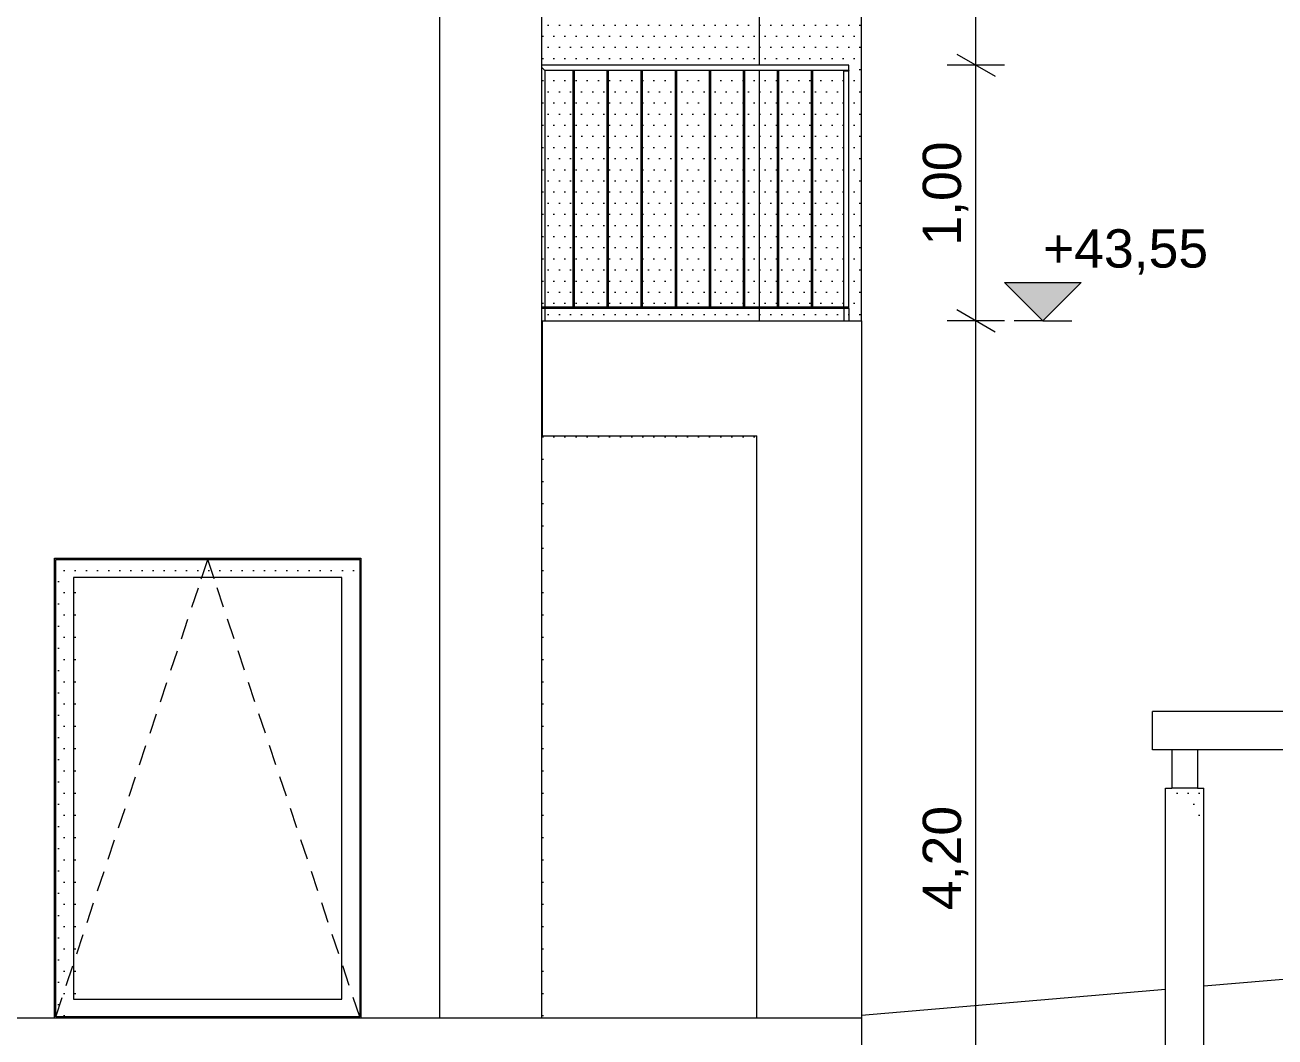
# Model space of a CAD drawing. Header units: metres. Extents: x -111189 to -108577, y -72951 to -72647.
# Drawn here: x -108817.408 to -108812.514, y -72941.436 to -72937.475 of the extents above; entities that cross this region are included whole.
import ezdxf

# ---------------------------------------------------------------- set-up
doc = ezdxf.new("R2010")
doc.units = ezdxf.units.M
doc.header["$MEASUREMENT"] = 0
for name, color, linetype in [('03 - LAJES', 7, 'Continuous'), ('05 - PAREDES..35', 7, 'Continuous'), ('05 - PILAR', 7, 'Continuous'), ('05 - VIGA', 7, 'Continuous'), ('06 - ESCADAS _ GUARDAS', 7, 'Continuous'), ('06 - FORRA', 7, 'Continuous'), ('07 - MUROS', 7, 'Continuous'), ('12 - COTAS GERAIS', 7, 'Continuous')]:
    doc.layers.add(name, color=color, linetype=linetype)
doc.styles.add('ESTILO_GERADO_7', font='')
doc.styles.get('ESTILO_GERADO_7').set_extended_font_data('Helvetica')
doc.dimstyles.new('ESTILO_GERADO__5', dxfattribs={"dimtxt": 0.15, "dimasz": 0.114, "dimexe": 0.18, "dimexo": 0.0625, "dimgap": 0, "dimtad": 1, "dimzin": 0, "dimdsep": 46, "dimtxsty": 'ESTILO_GERADO_7', "dimblk": 'ARROWHEAD_2', "dimblk1": 'ARROWHEAD_2', "dimblk2": 'ARROWHEAD_2', "dimcen": 0.09, "dimse1": 1, "dimse2": 1, "dimclrd": 7, "dimclre": 7, "dimclrt": 7, "dimadec": 0, "dimazin": 0, "dimtfac": 1, "dimtdec": 4, "dimtmove": 0, "dimatfit": 3, "dimfxl": 1, "dimtolj": 1, "dimtzin": 0, "dimarcsym": 0})
pattern_1 = [(360, (-108649.912126, -72941.96242), (0.021783658, 0.043567315), [0, -0.043567315])]

# ---------------------------------------------------------------- blocks, each defined once
blk = doc.blocks.new('Corte Elem_1493_1', base_point=(-108649.9121, -72941.9624))
at = {"layer": '05 - PAREDES..35', "linetype": 'Continuous', "lineweight": 13}
h = blk.add_hatch(dxfattribs=at)
h.set_pattern_fill('DOTS_0001', color=251, style=0, pattern_type=2)
h.set_pattern_definition(pattern_1)
h.paths.add_polyline_path([(-108815.3839, -72938.9624), (-108815.3839, -72941.3624), (-108815.3792, -72941.3624), (-108815.3792, -72939.0864), (-108815.3775, -72939.0883), (-108814.5422, -72939.0883), (-108814.5422, -72939.0824), (-108815.3828, -72939.0824), (-108815.3828, -72938.9624)])
at = {"layer": '05 - PAREDES..35', "color": 7, "linetype": 'Continuous', "lineweight": 13}
blk.add_line((-108815.3839, -72938.9624), (-108815.3828, -72938.9624), dxfattribs=at)
blk = doc.blocks.new('Corte Elem_1501_1', base_point=(-108649.9121, -72941.9624))
at = {"layer": '07 - MUROS', "color": 251, "linetype": 'Continuous', "lineweight": 13}
for p, q in [((-108812.7922, -72941.2363), (-108812.1204, -72941.1788)), ((-108812.7922, -72941.236), (-108812.1204, -72941.1788)), ((-108814.1322, -72941.3502), (-108812.9422, -72941.2488)), ((-108814.1322, -72941.351), (-108812.9422, -72941.2492))]:
    blk.add_line(p, q, dxfattribs=at)
blk = doc.blocks.new('Corte Elem_1521_1', base_point=(-108649.9121, -72941.9624))
at = {"layer": '06 - FORRA', "linetype": 'Continuous', "lineweight": 13}
h = blk.add_hatch(dxfattribs=at)
h.set_pattern_fill('DOTS_0001', color=251, style=0, pattern_type=2)
h.set_pattern_definition(pattern_1)
h.paths.add_polyline_path([(-108814.1422, -72941.3842), (-108814.1422, -72941.3842), (-108814.1422, -72941.3624)])
at = {"layer": '06 - FORRA', "color": 7, "linetype": 'Continuous', "lineweight": 13}
blk.add_line((-108814.1322, -72941.3624), (-108814.1322, -72942.8341), dxfattribs=at)
blk = doc.blocks.new('Corte Elem_1612_1', base_point=(-108649.9121, -72941.9624))
at = {"layer": '03 - LAJES', "linetype": 'Continuous', "lineweight": 13}
h = blk.add_hatch(dxfattribs=at)
h.set_pattern_fill('DOTS_0001', color=251, style=0, pattern_type=2)
h.set_pattern_definition(pattern_1)
h.paths.add_polyline_path([(-108815.3839, -72938.6324), (-108815.3839, -72938.9624), (-108815.3828, -72938.9624), (-108815.3828, -72938.6324)])
at = {"layer": '03 - LAJES', "color": 7, "linetype": 'Continuous', "lineweight": 13}
blk.add_line((-108815.3839, -72938.6324), (-108815.3828, -72938.6324), dxfattribs=at)
blk = doc.blocks.new('Corte Elem_1615_1', base_point=(-108649.9121, -72941.9624))
at = {"layer": '06 - ESCADAS _ GUARDAS', "linetype": 'Continuous', "lineweight": 13}
h = blk.add_hatch(dxfattribs=at)
h.set_pattern_fill('DOTS_0001', color=251, style=0, pattern_type=2)
h.set_pattern_definition(pattern_1)
h.paths.add_polyline_path([(-108814.2022, -72937.6524), (-108814.2022, -72937.6549), (-108814.1822, -72937.6549), (-108814.1822, -72937.6524)])
h = blk.add_hatch(dxfattribs=at)
h.set_pattern_fill('DOTS_0001', color=251, style=0, pattern_type=2)
h.set_pattern_definition(pattern_1)
h.paths.add_polyline_path([(-108814.2022, -72938.6324), (-108814.1822, -72938.6324), (-108814.1822, -72938.5849), (-108814.2022, -72938.5849)])
at = {"layer": '06 - ESCADAS _ GUARDAS', "color": 7, "linetype": 'Continuous', "lineweight": 13}
for p, q in [((-108814.2022, -72937.6524), (-108814.2022, -72937.6549)), ((-108814.1822, -72937.6524), (-108814.1822, -72937.6549)), ((-108814.2022, -72938.5849), (-108814.2022, -72938.6324)), ((-108814.1822, -72938.5849), (-108814.1822, -72938.6324))]:
    blk.add_line(p, q, dxfattribs=at)
blk = doc.blocks.new('Corte Elem_1616_1', base_point=(-108649.9121, -72941.9624))
at = {"layer": '06 - ESCADAS _ GUARDAS', "linetype": 'Continuous', "lineweight": 13}
h = blk.add_hatch(dxfattribs=at)
h.set_pattern_fill('DOTS_0001', color=251, style=0, pattern_type=2)
h.set_pattern_definition(pattern_1)
h.paths.add_polyline_path([(-108815.3722, -72937.6524), (-108815.3839, -72937.6407), (-108815.3839, -72938.6324), (-108815.3722, -72938.6324)])
at = {"layer": '06 - ESCADAS _ GUARDAS', "color": 7, "linetype": 'Continuous', "lineweight": 13}
for p, q in [((-108815.3722, -72937.6524), (-108815.3722, -72938.5799)), ((-108815.3722, -72938.5799), (-108815.3722, -72938.5849)), ((-108815.3722, -72938.5849), (-108815.3722, -72938.6324))]:
    blk.add_line(p, q, dxfattribs=at)
blk = doc.blocks.new('Corte Elem_1617_1', base_point=(-108649.9121, -72941.9624))
at = {"layer": '06 - ESCADAS _ GUARDAS', "linetype": 'Continuous', "lineweight": 13}
h = blk.add_hatch(dxfattribs=at)
h.set_pattern_fill('DOTS_0001', color=251, style=0, pattern_type=2)
h.set_pattern_definition(pattern_1)
h.paths.add_polyline_path([(-108815.3839, -72937.6407), (-108815.3722, -72937.6524), (-108815.3606, -72937.6524), (-108815.3606, -72937.6324), (-108815.3839, -72937.6324)])
at = {"layer": '06 - ESCADAS _ GUARDAS', "color": 7, "linetype": 'Continuous', "lineweight": 13}
for p, q in [((-108814.1822, -72937.6324), (-108815.3839, -72937.6324)), ((-108814.1822, -72937.6524), (-108814.1822, -72937.6324)), ((-108815.3722, -72937.6524), (-108815.3839, -72937.6407)), ((-108814.1822, -72937.6524), (-108815.3722, -72937.6524))]:
    blk.add_line(p, q, dxfattribs=at)
blk = doc.blocks.new('Corte Elem_1618_1', base_point=(-108649.9121, -72941.9624))
at = {"layer": '06 - ESCADAS _ GUARDAS', "linetype": 'Continuous', "lineweight": 13}
h = blk.add_hatch(dxfattribs=at)
h.set_pattern_fill('DOTS_0001', color=251, style=0, pattern_type=2)
h.set_pattern_definition(pattern_1)
h.paths.add_polyline_path([(-108815.3722, -72938.5849), (-108815.3606, -72938.5849), (-108815.3606, -72938.5799), (-108815.3722, -72938.5799)])
at = {"layer": '06 - ESCADAS _ GUARDAS', "color": 7, "linetype": 'Continuous', "lineweight": 13}
for p, q in [((-108815.3722, -72938.5799), (-108815.3839, -72938.5799)), ((-108815.3722, -72938.5849), (-108815.3839, -72938.5849)), ((-108815.2613, -72938.5799), (-108815.3722, -72938.5799)), ((-108814.1822, -72938.5849), (-108815.3722, -72938.5849)), ((-108815.2563, -72938.5799), (-108815.2613, -72938.5799)), ((-108815.128, -72938.5799), (-108815.2563, -72938.5799)), ((-108815.123, -72938.5799), (-108815.128, -72938.5799)), ((-108814.9947, -72938.5799), (-108815.123, -72938.5799)), ((-108814.9897, -72938.5799), (-108814.9947, -72938.5799)), ((-108814.8613, -72938.5799), (-108814.9897, -72938.5799)), ((-108814.8563, -72938.5799), (-108814.8613, -72938.5799)), ((-108814.728, -72938.5799), (-108814.8563, -72938.5799)), ((-108814.723, -72938.5799), (-108814.728, -72938.5799)), ((-108814.5947, -72938.5799), (-108814.723, -72938.5799)), ((-108814.5897, -72938.5799), (-108814.5947, -72938.5799)), ((-108814.4613, -72938.5799), (-108814.5897, -72938.5799)), ((-108814.4563, -72938.5799), (-108814.4613, -72938.5799)), ((-108814.328, -72938.5799), (-108814.4563, -72938.5799)), ((-108814.323, -72938.5799), (-108814.328, -72938.5799)), ((-108814.1822, -72938.5799), (-108814.323, -72938.5799)), ((-108814.1822, -72938.5849), (-108814.1822, -72938.5799))]:
    blk.add_line(p, q, dxfattribs=at)
blk = doc.blocks.new('Corte Elem_1619_1', base_point=(-108649.9121, -72941.9624))
at = {"layer": '06 - ESCADAS _ GUARDAS', "linetype": 'Continuous', "lineweight": 13}
h = blk.add_hatch(dxfattribs=at)
h.set_pattern_fill('DOTS_0001', color=251, style=0, pattern_type=2)
h.set_pattern_definition(pattern_1)
h.paths.add_polyline_path([(-108814.4613, -72938.5824), (-108814.4563, -72938.5824), (-108814.4563, -72937.8975), (-108814.4613, -72937.902)])
blk = doc.blocks.new('Corte Elem_1621_1', base_point=(-108649.9121, -72941.9624))
at = {"layer": '06 - ESCADAS _ GUARDAS', "linetype": 'Continuous', "lineweight": 13}
h = blk.add_hatch(dxfattribs=at)
h.set_pattern_fill('DOTS_0001', color=251, style=0, pattern_type=2)
h.set_pattern_definition(pattern_1)
h.paths.add_polyline_path([(-108815.128, -72938.5824), (-108815.123, -72938.5824), (-108815.123, -72938.5017), (-108815.128, -72938.5062)])
blk = doc.blocks.new('Corte Elem_1622_1', base_point=(-108649.9121, -72941.9624))
at = {"layer": '06 - ESCADAS _ GUARDAS', "linetype": 'Continuous', "lineweight": 13}
h = blk.add_hatch(dxfattribs=at)
h.set_pattern_fill('DOTS_0001', color=251, style=0, pattern_type=2)
h.set_pattern_definition(pattern_1)
h.paths.add_polyline_path([(-108814.328, -72938.5824), (-108814.323, -72938.5824), (-108814.323, -72937.6549), (-108814.328, -72937.6549)])
at = {"layer": '06 - ESCADAS _ GUARDAS', "color": 7, "linetype": 'Continuous', "lineweight": 13}
for p, q in [((-108814.328, -72937.6549), (-108814.323, -72937.6549)), ((-108814.328, -72938.5799), (-108814.328, -72937.6549)), ((-108814.323, -72938.5799), (-108814.323, -72937.6549)), ((-108814.328, -72938.5824), (-108814.328, -72938.5799)), ((-108814.328, -72938.5824), (-108814.323, -72938.5824)), ((-108814.323, -72938.5824), (-108814.323, -72938.5799))]:
    blk.add_line(p, q, dxfattribs=at)
blk = doc.blocks.new('Corte Elem_1623_1', base_point=(-108649.9121, -72941.9624))
at = {"layer": '06 - ESCADAS _ GUARDAS', "color": 7, "linetype": 'Continuous', "lineweight": 13}
for p, q in [((-108814.4613, -72937.6549), (-108814.4563, -72937.6549)), ((-108814.4613, -72938.5799), (-108814.4613, -72937.6549)), ((-108814.4563, -72938.5799), (-108814.4563, -72937.6549)), ((-108814.4613, -72938.5824), (-108814.4613, -72938.5799)), ((-108814.4613, -72938.5824), (-108814.4563, -72938.5824)), ((-108814.4563, -72938.5824), (-108814.4563, -72938.5799))]:
    blk.add_line(p, q, dxfattribs=at)
blk = doc.blocks.new('Corte Elem_1624_1', base_point=(-108649.9121, -72941.9624))
at = {"layer": '06 - ESCADAS _ GUARDAS', "color": 7, "linetype": 'Continuous', "lineweight": 13}
for p, q in [((-108814.5947, -72937.6549), (-108814.5897, -72937.6549)), ((-108814.5947, -72938.5799), (-108814.5947, -72937.6549)), ((-108814.5897, -72938.5799), (-108814.5897, -72937.6549)), ((-108814.5947, -72938.5824), (-108814.5947, -72938.5799)), ((-108814.5947, -72938.5824), (-108814.5897, -72938.5824)), ((-108814.5897, -72938.5824), (-108814.5897, -72938.5799))]:
    blk.add_line(p, q, dxfattribs=at)
blk = doc.blocks.new('Corte Elem_1625_1', base_point=(-108649.9121, -72941.9624))
at = {"layer": '06 - ESCADAS _ GUARDAS', "color": 7, "linetype": 'Continuous', "lineweight": 13}
for p, q in [((-108814.728, -72937.6549), (-108814.723, -72937.6549)), ((-108814.728, -72938.5799), (-108814.728, -72937.6549)), ((-108814.723, -72938.5799), (-108814.723, -72937.6549)), ((-108814.728, -72938.5824), (-108814.728, -72938.5799)), ((-108814.728, -72938.5824), (-108814.723, -72938.5824)), ((-108814.723, -72938.5824), (-108814.723, -72938.5799))]:
    blk.add_line(p, q, dxfattribs=at)
blk = doc.blocks.new('Corte Elem_1626_1', base_point=(-108649.9121, -72941.9624))
at = {"layer": '06 - ESCADAS _ GUARDAS', "color": 7, "linetype": 'Continuous', "lineweight": 13}
for p, q in [((-108814.8613, -72937.6549), (-108814.8563, -72937.6549)), ((-108814.8613, -72938.5799), (-108814.8613, -72937.6549)), ((-108814.8563, -72938.5799), (-108814.8563, -72937.6549)), ((-108814.8613, -72938.5824), (-108814.8613, -72938.5799)), ((-108814.8613, -72938.5824), (-108814.8563, -72938.5824)), ((-108814.8563, -72938.5824), (-108814.8563, -72938.5799))]:
    blk.add_line(p, q, dxfattribs=at)
blk = doc.blocks.new('Corte Elem_1627_1', base_point=(-108649.9121, -72941.9624))
at = {"layer": '06 - ESCADAS _ GUARDAS', "linetype": 'Continuous', "lineweight": 13}
h = blk.add_hatch(dxfattribs=at)
h.set_pattern_fill('DOTS_0001', color=251, style=0, pattern_type=2)
h.set_pattern_definition(pattern_1)
h.paths.add_polyline_path([(-108814.9897, -72937.6549), (-108814.9947, -72937.6549), (-108814.9947, -72938.3854), (-108814.9897, -72938.3809)])
at = {"layer": '06 - ESCADAS _ GUARDAS', "color": 7, "linetype": 'Continuous', "lineweight": 13}
for p, q in [((-108814.9947, -72937.6549), (-108814.9897, -72937.6549)), ((-108814.9947, -72938.5799), (-108814.9947, -72937.6549)), ((-108814.9897, -72938.5799), (-108814.9897, -72937.6549)), ((-108814.9947, -72938.5824), (-108814.9947, -72938.5799)), ((-108814.9947, -72938.5824), (-108814.9897, -72938.5824)), ((-108814.9897, -72938.5824), (-108814.9897, -72938.5799))]:
    blk.add_line(p, q, dxfattribs=at)
blk = doc.blocks.new('Corte Elem_1628_1', base_point=(-108649.9121, -72941.9624))
at = {"layer": '06 - ESCADAS _ GUARDAS', "color": 7, "linetype": 'Continuous', "lineweight": 13}
for p, q in [((-108815.128, -72937.6549), (-108815.123, -72937.6549)), ((-108815.128, -72938.5799), (-108815.128, -72937.6549)), ((-108815.123, -72938.5799), (-108815.123, -72937.6549)), ((-108815.128, -72938.5824), (-108815.128, -72938.5799)), ((-108815.128, -72938.5824), (-108815.123, -72938.5824)), ((-108815.123, -72938.5824), (-108815.123, -72938.5799))]:
    blk.add_line(p, q, dxfattribs=at)
blk = doc.blocks.new('Corte Elem_1629_1', base_point=(-108649.9121, -72941.9624))
at = {"layer": '06 - ESCADAS _ GUARDAS', "color": 7, "linetype": 'Continuous', "lineweight": 13}
for p, q in [((-108815.2613, -72937.6549), (-108815.2563, -72937.6549)), ((-108815.2613, -72938.5799), (-108815.2613, -72937.6549)), ((-108815.2563, -72938.5799), (-108815.2563, -72937.6549)), ((-108815.2613, -72938.5824), (-108815.2613, -72938.5799)), ((-108815.2613, -72938.5824), (-108815.2563, -72938.5824)), ((-108815.2563, -72938.5824), (-108815.2563, -72938.5799))]:
    blk.add_line(p, q, dxfattribs=at)
blk = doc.blocks.new('Corte Elem_1636_1', base_point=(-108649.9121, -72941.9624))
at = {"layer": '05 - PILAR', "linetype": 'Continuous', "lineweight": 13}
h = blk.add_hatch(dxfattribs=at)
h.set_pattern_fill('DOTS_0001', color=251, style=0, pattern_type=2)
h.set_pattern_definition(pattern_1)
h.paths.add_polyline_path([(-108812.9172, -72940.4619), (-108812.7922, -72940.5998), (-108812.7922, -72940.4619)])
at = {"layer": '05 - PILAR', "color": 7, "linetype": 'Continuous', "lineweight": 13}
for p, q in [((-108812.9422, -72942.8341), (-108812.9422, -72940.4619)), ((-108812.9422, -72940.4619), (-108812.9172, -72940.4619)), ((-108812.8172, -72940.4619), (-108812.7922, -72940.4619)), ((-108812.7922, -72942.8341), (-108812.7922, -72940.4619))]:
    blk.add_line(p, q, dxfattribs=at)
blk = doc.blocks.new('Corte Elem_1637_1', base_point=(-108649.9121, -72941.9624))
at = {"layer": '05 - VIGA', "color": 7, "linetype": 'Continuous', "lineweight": 13}
for p, q in [((-108812.9172, -72940.3119), (-108812.9172, -72940.4619)), ((-108812.8172, -72940.3119), (-108812.9172, -72940.3119)), ((-108812.8172, -72940.3119), (-108812.8172, -72940.4619)), ((-108812.8172, -72940.4619), (-108812.9172, -72940.4619))]:
    blk.add_line(p, q, dxfattribs=at)
blk = doc.blocks.new('Corte Elem_1639_1', base_point=(-108649.9121, -72941.9624))
at = {"layer": '05 - VIGA', "color": 7, "linetype": 'Continuous', "lineweight": 13}
for p, q in [((-108811.2872, -72940.1619), (-108812.9941, -72940.1619)), ((-108812.9941, -72940.3119), (-108812.9941, -72940.1619)), ((-108812.9172, -72940.3119), (-108812.9941, -72940.3119)), ((-108811.2872, -72940.3119), (-108812.8172, -72940.3119))]:
    blk.add_line(p, q, dxfattribs=at)
blk = doc.blocks.new('Corte Elem_1645_1', base_point=(-108649.9121, -72941.9624))
at = {"layer": '06 - FORRA', "linetype": 'Continuous', "lineweight": 13}
h = blk.add_hatch(dxfattribs=at)
h.set_pattern_fill('DOTS_0001', color=251, style=0, pattern_type=2)
h.set_pattern_definition(pattern_1)
h.paths.add_polyline_path([(-108814.1422, -72941.3624), (-108814.5422, -72941.3624), (-108814.5421, -72941.3625)])
h = blk.add_hatch(dxfattribs=at)
h.set_pattern_fill('DOTS_0001', color=251, style=0, pattern_type=2)
h.set_pattern_definition(pattern_1)
h.paths.add_polyline_path([(-108814.2358, -72943.0462), (-108814.2358, -72943.0919), (-108814.1969, -72943.0891)])
h = blk.add_hatch(dxfattribs=at)
h.set_pattern_fill('DOTS_0001', color=251, style=0, pattern_type=2)
h.set_pattern_definition(pattern_1)
h.paths.add_polyline_path([(-108815.2684, -72943.164), (-108815.2612, -72943.1635), (-108815.2684, -72943.1556)])
h = blk.add_hatch(dxfattribs=at)
h.set_pattern_fill('DOTS_0001', color=251, style=0, pattern_type=2)
h.set_pattern_definition(pattern_1)
h.paths.add_polyline_path([(-108814.7455, -72943.1276), (-108814.7521, -72943.1203), (-108814.7521, -72943.128)])
at = {"layer": '06 - FORRA', "color": 7, "linetype": 'Continuous', "lineweight": 13}
blk.add_line((-108814.5422, -72941.3624), (-108815.9521, -72941.3624), dxfattribs=at)
blk = doc.blocks.new('Corte Elem_1649_1', base_point=(-108649.9121, -72941.9624))
at = {"layer": '06 - FORRA', "linetype": 'Continuous', "lineweight": 13}
h = blk.add_hatch(dxfattribs=at)
h.set_pattern_fill('DOTS_0001', color=251, style=0, pattern_type=2)
h.set_pattern_definition(pattern_1)
h.paths.add_polyline_path([(-108815.7839, -72936.1082), (-108815.7839, -72936.3505), (-108815.3839, -72936.3505), (-108815.3839, -72936.1082)])
at = {"layer": '06 - FORRA', "color": 7, "linetype": 'Continuous', "lineweight": 13}
for p, q in [((-108815.7839, -72941.3624), (-108815.7839, -72936.1082)), ((-108815.3839, -72941.3624), (-108815.3839, -72936.1082))]:
    blk.add_line(p, q, dxfattribs=at)
blk = doc.blocks.new('Corte Elem_1650_1', base_point=(-108649.9121, -72941.9624))
at = {"layer": '06 - FORRA', "color": 7, "linetype": 'Continuous', "lineweight": 13}
for p, q in [((-108814.5422, -72941.3624), (-108814.5422, -72939.0824)), ((-108814.1422, -72941.3624), (-108814.5422, -72941.3624))]:
    blk.add_line(p, q, dxfattribs=at)
blk = doc.blocks.new('Corte Elem_1651_1', base_point=(-108649.9121, -72941.9624))
at = {"layer": '06 - FORRA', "color": 7, "linetype": 'Continuous', "lineweight": 13}
for p, q in [((-108814.1322, -72939.0824), (-108814.1322, -72941.3624)), ((-108814.1322, -72941.3624), (-108814.1422, -72941.3624))]:
    blk.add_line(p, q, dxfattribs=at)
blk = doc.blocks.new('Corte Elem_1669_1', base_point=(-108649.9121, -72941.9624))
at = {"layer": '05 - PAREDES..35', "linetype": 'Continuous', "lineweight": 13}
h = blk.add_hatch(dxfattribs=at)
h.set_pattern_fill('DOTS_0001', color=251, style=0, pattern_type=2)
h.set_pattern_definition(pattern_1)
h.paths.add_polyline_path([(-108815.3839, -72937.6324), (-108814.5322, -72937.6324), (-108814.5322, -72936.124), (-108815.3839, -72936.124)])
h = blk.add_hatch(dxfattribs=at)
h.set_pattern_fill('DOTS_0001', color=251, style=0, pattern_type=2)
h.set_pattern_definition(pattern_1)
h.paths.add_polyline_path([(-108815.3722, -72938.5799), (-108815.2613, -72938.5799), (-108815.2613, -72937.6549), (-108815.2563, -72937.6549), (-108815.2563, -72938.5799), (-108815.128, -72938.5799), (-108815.128, -72937.6549), (-108815.123, -72937.6549), (-108815.123, -72938.5799), (-108814.9947, -72938.5799), (-108814.9947, -72937.6549), (-108814.9897, -72937.6549), (-108814.9897, -72938.5799), (-108814.8613, -72938.5799), (-108814.8613, -72937.6549), (-108814.8563, -72937.6549), (-108814.8563, -72938.5799), (-108814.728, -72938.5799), (-108814.728, -72937.6549), (-108814.723, -72937.6549), (-108814.723, -72938.5799), (-108814.5947, -72938.5799), (-108814.5947, -72937.6549), (-108814.5897, -72937.6549), (-108814.5897, -72938.5799), (-108814.5322, -72938.5799), (-108814.5322, -72937.6524), (-108815.3722, -72937.6524)])
h = blk.add_hatch(dxfattribs=at)
h.set_pattern_fill('DOTS_0001', color=251, style=0, pattern_type=2)
h.set_pattern_definition(pattern_1)
h.paths.add_polyline_path([(-108814.5322, -72938.5849), (-108815.3722, -72938.5849), (-108815.3722, -72938.6324), (-108814.5322, -72938.6324)])
blk = doc.blocks.new('Corte Elem_1670_1', base_point=(-108649.9121, -72941.9624))
at = {"layer": '06 - ESCADAS _ GUARDAS', "linetype": 'Continuous', "lineweight": 13}
h = blk.add_hatch(dxfattribs=at)
h.set_pattern_fill('DOTS_0001', color=251, style=0, pattern_type=2)
h.set_pattern_definition(pattern_1)
h.paths.add_polyline_path([(-108814.1822, -72937.6549), (-108814.1999, -72937.6549), (-108814.1822, -72937.6745)])
h = blk.add_hatch(dxfattribs=at)
h.set_pattern_fill('DOTS_0001', color=251, style=0, pattern_type=2)
h.set_pattern_definition(pattern_1)
h.paths.add_polyline_path([(-108814.2022, -72937.7266), (-108814.1822, -72937.7266), (-108814.1822, -72937.6964), (-108814.2022, -72937.6964)])
at = {"layer": '06 - ESCADAS _ GUARDAS', "color": 7, "linetype": 'Continuous', "lineweight": 13}
for p, q in [((-108814.2022, -72937.6549), (-108814.1822, -72937.6549)), ((-108814.2022, -72938.5799), (-108814.2022, -72937.6549)), ((-108814.1822, -72938.5799), (-108814.1822, -72937.6549))]:
    blk.add_line(p, q, dxfattribs=at)
blk = doc.blocks.new('Corte Elem_1672_1', base_point=(-108649.9121, -72941.9624))
at = {"layer": '06 - FORRA', "linetype": 'Continuous', "lineweight": 13}
h = blk.add_hatch(dxfattribs=at)
h.set_pattern_fill('DOTS_0001', color=251, style=0, pattern_type=2)
h.set_pattern_definition(pattern_1)
h.paths.add_polyline_path([(-108814.1322, -72936.124), (-108814.5322, -72936.124), (-108814.5322, -72937.6324), (-108814.1822, -72937.6324), (-108814.1822, -72938.6324), (-108814.1322, -72938.6324)])
h = blk.add_hatch(dxfattribs=at)
h.set_pattern_fill('DOTS_0001', color=251, style=0, pattern_type=2)
h.set_pattern_definition(pattern_1)
h.paths.add_polyline_path([(-108814.5322, -72937.6524), (-108814.5322, -72938.5799), (-108814.4613, -72938.5799), (-108814.4613, -72937.6549), (-108814.4563, -72937.6549), (-108814.4563, -72938.5799), (-108814.328, -72938.5799), (-108814.328, -72937.6549), (-108814.323, -72937.6549), (-108814.323, -72938.5799), (-108814.2022, -72938.5799), (-108814.2022, -72937.6524)])
h = blk.add_hatch(dxfattribs=at)
h.set_pattern_fill('DOTS_0001', color=251, style=0, pattern_type=2)
h.set_pattern_definition(pattern_1)
h.paths.add_polyline_path([(-108814.2022, -72938.5849), (-108814.5322, -72938.5849), (-108814.5322, -72938.6324), (-108814.2022, -72938.6324)])
at = {"layer": '06 - FORRA', "color": 7, "linetype": 'Continuous', "lineweight": 13}
for p, q in [((-108814.5322, -72937.6324), (-108814.5322, -72936.124)), ((-108814.1322, -72938.6324), (-108814.1322, -72936.124)), ((-108814.5322, -72938.5799), (-108814.5322, -72937.6524)), ((-108814.5322, -72938.6324), (-108814.5322, -72938.5849))]:
    blk.add_line(p, q, dxfattribs=at)
blk = doc.blocks.new('Corte Elem_1673_1', base_point=(-108649.9121, -72941.9624))
at = {"layer": '06 - FORRA', "color": 7, "linetype": 'Continuous', "lineweight": 13}
for p, q in [((-108814.1422, -72938.6324), (-108814.1322, -72938.6324)), ((-108814.1322, -72938.6324), (-108814.1322, -72939.0824))]:
    blk.add_line(p, q, dxfattribs=at)
blk = doc.blocks.new('Corte Elem_1674_1', base_point=(-108649.9121, -72941.9624))
at = {"layer": '06 - FORRA', "color": 7, "linetype": 'Continuous', "lineweight": 13}
for p, q in [((-108815.3828, -72938.6324), (-108814.1422, -72938.6324)), ((-108815.3828, -72938.6324), (-108815.3828, -72939.0824)), ((-108815.3828, -72939.0824), (-108814.5422, -72939.0824))]:
    blk.add_line(p, q, dxfattribs=at)
blk = doc.blocks.new('Corte Elem_1805_1', base_point=(-108649.9121, -72941.9624))
at = {"layer": '06 - FORRA', "linetype": 'Continuous', "lineweight": 13}
h = blk.add_hatch(dxfattribs=at)
h.set_pattern_fill('DOTS_0001', color=251, style=0, pattern_type=2)
h.set_pattern_definition(pattern_1)
h.paths.add_polyline_path([(-108817.3251, -72943.3212), (-108817.3334, -72943.3121), (-108817.3334, -72943.3219)])
h = blk.add_hatch(dxfattribs=at)
h.set_pattern_fill('DOTS_0001', color=251, style=0, pattern_type=2)
h.set_pattern_definition(pattern_1)
h.paths.add_polyline_path([(-108817.8497, -72943.3371), (-108817.8497, -72943.3667), (-108817.8247, -72943.3646)])
at = {"layer": '06 - FORRA', "color": 7, "linetype": 'Continuous', "lineweight": 13}
blk.add_line((-108815.9521, -72941.3624), (-108817.9492, -72941.3624), dxfattribs=at)
blk = doc.blocks.new('Corte Elem_1813_1', base_point=(-108649.9121, -72941.9624))
at = {"layer": '05 - PAREDES..35', "linetype": 'Continuous', "lineweight": 13}
h = blk.add_hatch(dxfattribs=at)
h.set_pattern_fill('DOTS_0001', color=251, style=0, pattern_type=2)
h.set_pattern_definition(pattern_1)
h.paths.add_polyline_path([(-108816.0972, -72939.5924), (-108816.0922, -72939.5924), (-108816.0922, -72939.5624), (-108817.2922, -72939.5624), (-108817.2922, -72939.5924), (-108817.2872, -72939.5924), (-108817.2872, -72939.5674), (-108816.0972, -72939.5674)])
h = blk.add_hatch(dxfattribs=at)
h.set_pattern_fill('DOTS_0001', color=251, style=0, pattern_type=2)
h.set_pattern_definition(pattern_1)
h.paths.add_polyline_path([(-108817.2872, -72939.5924), (-108817.2922, -72939.5924), (-108817.2922, -72941.3324), (-108817.2872, -72941.3324)])
h = blk.add_hatch(dxfattribs=at)
h.set_pattern_fill('DOTS_0001', color=251, style=0, pattern_type=2)
h.set_pattern_definition(pattern_1)
h.paths.add_polyline_path([(-108817.2872, -72939.6374), (-108817.2339, -72939.6374), (-108817.2339, -72939.6267), (-108816.0972, -72939.6267), (-108816.0972, -72939.5674), (-108817.2872, -72939.5674)])
h = blk.add_hatch(dxfattribs=at)
h.set_pattern_fill('DOTS_0001', color=251, style=0, pattern_type=2)
h.set_pattern_definition(pattern_1)
h.paths.add_polyline_path([(-108816.0972, -72941.3324), (-108816.0922, -72941.3324), (-108816.0922, -72939.5924), (-108816.0972, -72939.5924)])
h = blk.add_hatch(dxfattribs=at)
h.set_pattern_fill('DOTS_0001', color=251, style=0, pattern_type=2)
h.set_pattern_definition(pattern_1)
h.paths.add_polyline_path([(-108817.2339, -72939.6374), (-108817.2872, -72939.6374), (-108817.2872, -72941.2874), (-108817.2339, -72941.2874)])
h = blk.add_hatch(dxfattribs=at)
h.set_pattern_fill('DOTS_0001', color=251, style=0, pattern_type=2)
h.set_pattern_definition(pattern_1)
h.paths.add_polyline_path([(-108816.1672, -72939.6374), (-108817.2172, -72939.6374), (-108817.2172, -72941.2874), (-108817.2102, -72941.2874), (-108817.2102, -72939.6451), (-108816.1672, -72939.6451)])
h = blk.add_hatch(dxfattribs=at)
h.set_pattern_fill('DOTS_0001', color=251, style=0, pattern_type=2)
h.set_pattern_definition(pattern_1)
h.paths.add_polyline_path([(-108817.2872, -72941.2874), (-108817.2872, -72941.3574), (-108817.2339, -72941.3574), (-108817.2339, -72941.2874)])
h = blk.add_hatch(dxfattribs=at)
h.set_pattern_fill('DOTS_0001', color=251, style=0, pattern_type=2)
h.set_pattern_definition(pattern_1)
h.paths.add_polyline_path([(-108816.0972, -72941.3574), (-108817.2872, -72941.3574), (-108817.2872, -72941.3324), (-108817.2922, -72941.3324), (-108817.2922, -72941.3624), (-108816.0922, -72941.3624), (-108816.0922, -72941.3324), (-108816.0972, -72941.3324)])
at = {"layer": '05 - PAREDES..35', "color": 7, "linetype": 'Continuous', "lineweight": 13}
for p, q in [((-108817.2922, -72941.3624), (-108817.2922, -72939.5624)), ((-108817.2922, -72939.5624), (-108816.0922, -72939.5624)), ((-108817.2872, -72939.6374), (-108817.2872, -72939.5674)), ((-108817.2872, -72939.5674), (-108816.0972, -72939.5674)), ((-108816.7154, -72939.6374), (-108816.6922, -72939.5674)), ((-108816.6689, -72939.6374), (-108816.6922, -72939.5674)), ((-108816.0972, -72939.5674), (-108816.0972, -72939.6374)), ((-108816.0922, -72939.5624), (-108816.0922, -72941.3624)), ((-108817.2872, -72941.2874), (-108817.2872, -72939.6374)), ((-108817.2172, -72939.6374), (-108817.2172, -72941.2874)), ((-108816.1672, -72939.6374), (-108817.2172, -72939.6374)), ((-108816.7174, -72939.6433), (-108816.7154, -72939.6374)), ((-108816.6669, -72939.6433), (-108816.6689, -72939.6374)), ((-108816.1672, -72941.2874), (-108816.1672, -72939.6374)), ((-108816.0972, -72939.6374), (-108816.0972, -72941.2874)), ((-108816.7541, -72939.7537), (-108816.7289, -72939.6778)), ((-108816.6302, -72939.7537), (-108816.6555, -72939.6778)), ((-108816.7951, -72939.8771), (-108816.7699, -72939.8011)), ((-108816.5892, -72939.8771), (-108816.6145, -72939.8011)), ((-108816.8361, -72940.0004), (-108816.8109, -72939.9245)), ((-108816.5482, -72940.0004), (-108816.5735, -72939.9245)), ((-108816.8771, -72940.1238), (-108816.8519, -72940.0479)), ((-108816.5072, -72940.1238), (-108816.5325, -72940.0479)), ((-108816.9181, -72940.2471), (-108816.8929, -72940.1712)), ((-108816.4662, -72940.2471), (-108816.4915, -72940.1712)), ((-108816.9591, -72940.3705), (-108816.9339, -72940.2946)), ((-108816.4252, -72940.3705), (-108816.4505, -72940.2946)), ((-108817.0001, -72940.4939), (-108816.9749, -72940.418)), ((-108816.3842, -72940.4939), (-108816.4094, -72940.418)), ((-108817.0411, -72940.6172), (-108817.0159, -72940.5413)), ((-108816.3432, -72940.6172), (-108816.3684, -72940.5413)), ((-108817.0821, -72940.7406), (-108817.0569, -72940.6647)), ((-108816.3022, -72940.7406), (-108816.3274, -72940.6647)), ((-108817.1231, -72940.864), (-108817.0979, -72940.788)), ((-108816.2612, -72940.864), (-108816.2864, -72940.788)), ((-108817.1641, -72940.9873), (-108817.1389, -72940.9114)), ((-108816.2202, -72940.9873), (-108816.2454, -72940.9114)), ((-108817.2052, -72941.1107), (-108817.1799, -72941.0348)), ((-108816.1792, -72941.1107), (-108816.2044, -72941.0348)), ((-108817.2462, -72941.2341), (-108817.2209, -72941.1581)), ((-108816.1382, -72941.2341), (-108816.1634, -72941.1581)), ((-108817.2872, -72941.3574), (-108817.2619, -72941.2815)), ((-108817.2872, -72941.3574), (-108817.2872, -72941.2874)), ((-108817.2172, -72941.2874), (-108816.1672, -72941.2874)), ((-108816.0972, -72941.3574), (-108816.1224, -72941.2815)), ((-108816.0972, -72941.2874), (-108816.0972, -72941.3574)), ((-108816.0972, -72941.3574), (-108817.2872, -72941.3574))]:
    blk.add_line(p, q, dxfattribs=at)
blk = doc.blocks.new('Corte Elem_1844_1', base_point=(-108649.9121, -72941.9624))
at = {"layer": '06 - ESCADAS _ GUARDAS', "linetype": 'Continuous', "lineweight": 13}
h = blk.add_hatch(dxfattribs=at)
h.set_pattern_fill('DOTS_0001', color=251, style=0, pattern_type=2)
h.set_pattern_definition(pattern_1)
h.paths.add_polyline_path([(-108814.8613, -72938.5824), (-108814.8563, -72938.5824), (-108814.8563, -72938.26), (-108814.8613, -72938.2646)])
blk = doc.blocks.new('Cota_30_1', base_point=(-108813.4224, -72944.6624))
at = {"layer": '12 - COTAS GERAIS', "linetype": 'Continuous', "lineweight": 5}
for points in [[(-108813.4224, -72938.6324), (-108813.2724, -72938.4824), (-108813.5724, -72938.4824)], [(-108813.4224, -72944.6624), (-108813.2724, -72944.5124), (-108813.5724, -72944.5124)]]:
    blk.add_hatch(color=7, dxfattribs=at).paths.add_polyline_path(points)
at = {"layer": '12 - COTAS GERAIS', "color": 7, "linetype": 'Continuous', "lineweight": 5}
for p, q in [((-108813.4224, -72938.6324), (-108813.5724, -72938.4824)), ((-108813.5724, -72938.4824), (-108813.2724, -72938.4824)), ((-108813.2724, -72938.4824), (-108813.4224, -72938.6324)), ((-108813.4224, -72938.6324), (-108813.5349, -72938.6324)), ((-108813.4224, -72938.6324), (-108813.3099, -72938.6324)), ((-108813.4224, -72944.6624), (-108813.5724, -72944.5124)), ((-108813.5724, -72944.5124), (-108813.2724, -72944.5124)), ((-108813.2724, -72944.5124), (-108813.4224, -72944.6624)), ((-108813.4224, -72944.6624), (-108813.5349, -72944.6624)), ((-108813.4224, -72944.6624), (-108813.3099, -72944.6624))]:
    blk.add_line(p, q, dxfattribs=at)
at = {"layer": '12 - COTAS GERAIS', "color": 7, "lineweight": 5, "char_height": 0.15, "attachment_point": 7, "style": 'ESTILO_GERADO_7'}
for s, insert in [('\\A1;{\\pql;\\fHelvetica|b0|i0|c0|p0;\\W1.000000;+43,55}', (-108813.4224, -72938.4524)), ('\\A1;{\\pql;\\fHelvetica|b0|i0|c0|p0;\\W1.000000;+37,52}', (-108813.4224, -72944.4824))]:
    blk.add_mtext(s, dxfattribs=dict(at, insert=insert))
blk = doc.blocks.new('*D2566', base_point=(-108649.9121, -72941.9624))
at = {"layer": '12 - COTAS GERAIS', "color": 7, "linetype": 'Continuous', "lineweight": 5, "transparency": 16777216}
for p, q in [((-108813.7601, -72938.5891), (-108813.6101, -72938.6757)), ((-108813.5726, -72938.6324), (-108813.7976, -72938.6324)), ((-108813.6851, -72942.8341), (-108813.6851, -72938.6324)), ((-108813.7601, -72942.7908), (-108813.6101, -72942.8774)), ((-108813.5726, -72942.8341), (-108813.7976, -72942.8341)), ((-108813.6851, -72942.9074), (-108813.6851, -72942.8341))]:
    blk.add_line(p, q, dxfattribs=at)
at = {"layer": '12 - COTAS GERAIS', "color": 7, "lineweight": 5, "transparency": 16777216, "insert": (-108813.7151, -72940.9393), "char_height": 0.15, "attachment_point": 7, "rotation": 90, "style": 'ESTILO_GERADO_7'}
blk.add_mtext('\\A1;{\\pql;\\fHelvetica|b0|i0|c0|p0;\\W1.000000;4,20}', dxfattribs=at)
blk = doc.blocks.new('ARROWHEAD_2')
at = {"color": 0, "linetype": 'Continuous', "lineweight": 0}
for p, q in [((-0.378, -0.655), (0.378, 0.655)), ((0, 0), (-1, 0))]:
    blk.add_line(p, q, dxfattribs=at)
blk = doc.blocks.new('*D2567', base_point=(-108649.9121, -72941.9624))
at = {"layer": '12 - COTAS GERAIS', "color": 7, "linetype": 'Continuous', "lineweight": 5, "transparency": 16777216}
for p, q in [((-108813.5726, -72937.6324), (-108813.7976, -72937.6324)), ((-108813.7601, -72937.5891), (-108813.6101, -72937.6757)), ((-108813.6851, -72938.6324), (-108813.6851, -72937.6324)), ((-108813.7601, -72938.5891), (-108813.6101, -72938.6757)), ((-108813.5726, -72938.6324), (-108813.7976, -72938.6324))]:
    blk.add_line(p, q, dxfattribs=at)
at = {"layer": '12 - COTAS GERAIS', "color": 7, "lineweight": 5, "transparency": 16777216, "insert": (-108813.7151, -72938.3385), "char_height": 0.15, "attachment_point": 7, "rotation": 90, "style": 'ESTILO_GERADO_7'}
blk.add_mtext('\\A1;{\\pql;\\fHelvetica|b0|i0|c0|p0;\\W1.000000;1,00}', dxfattribs=at)
blk = doc.blocks.new('*D2568', base_point=(-108649.9121, -72941.9624))
at = {"layer": '12 - COTAS GERAIS', "color": 7, "linetype": 'Continuous', "lineweight": 5, "transparency": 16777216}
for p, q in [((-108813.6851, -72936.124), (-108813.6851, -72936.0506)), ((-108813.6101, -72936.1673), (-108813.7601, -72936.0807)), ((-108813.5726, -72936.124), (-108813.7976, -72936.124)), ((-108813.6851, -72937.6324), (-108813.6851, -72936.124)), ((-108813.5726, -72937.6324), (-108813.7976, -72937.6324)), ((-108813.7601, -72937.5891), (-108813.6101, -72937.6757))]:
    blk.add_line(p, q, dxfattribs=at)
at = {"layer": '12 - COTAS GERAIS', "color": 7, "lineweight": 5, "transparency": 16777216, "insert": (-108813.7151, -72937.0843), "char_height": 0.15, "attachment_point": 7, "rotation": 90, "style": 'ESTILO_GERADO_7'}
blk.add_mtext('\\A1;{\\pql;\\fHelvetica|b0|i0|c0|p0;\\W1.000000;1,51}', dxfattribs=at)

msp = doc.modelspace()

# ---------------------------------------------------------------- block references
at = {"layer": '03 - LAJES', "lineweight": 0}
msp.add_blockref('Corte Elem_1612_1', (-108649.9121, -72941.9624), dxfattribs=at)
at = {"layer": '05 - PAREDES..35', "lineweight": 0}
for name in ['Corte Elem_1669_1', 'Corte Elem_1493_1', 'Corte Elem_1813_1']:
    msp.add_blockref(name, (-108649.9121, -72941.9624), dxfattribs=at)
at = {"layer": '05 - PILAR', "lineweight": 0}
msp.add_blockref('Corte Elem_1636_1', (-108649.9121, -72941.9624), dxfattribs=at)
at = {"layer": '05 - VIGA', "lineweight": 0}
for name in ['Corte Elem_1639_1', 'Corte Elem_1637_1']:
    msp.add_blockref(name, (-108649.9121, -72941.9624), dxfattribs=at)
at = {"layer": '06 - ESCADAS _ GUARDAS', "lineweight": 0}
for name in ['Corte Elem_1617_1', 'Corte Elem_1616_1', 'Corte Elem_1629_1', 'Corte Elem_1628_1', 'Corte Elem_1627_1', 'Corte Elem_1626_1', 'Corte Elem_1625_1', 'Corte Elem_1624_1', 'Corte Elem_1623_1', 'Corte Elem_1622_1', 'Corte Elem_1615_1', 'Corte Elem_1670_1', 'Corte Elem_1619_1', 'Corte Elem_1844_1', 'Corte Elem_1621_1', 'Corte Elem_1618_1']:
    msp.add_blockref(name, (-108649.9121, -72941.9624), dxfattribs=at)
at = {"layer": '06 - FORRA', "lineweight": 0}
for name in ['Corte Elem_1649_1', 'Corte Elem_1672_1', 'Corte Elem_1674_1', 'Corte Elem_1673_1', 'Corte Elem_1650_1', 'Corte Elem_1651_1', 'Corte Elem_1805_1', 'Corte Elem_1645_1', 'Corte Elem_1521_1']:
    msp.add_blockref(name, (-108649.9121, -72941.9624), dxfattribs=at)
at = {"layer": '07 - MUROS', "lineweight": 0}
msp.add_blockref('Corte Elem_1501_1', (-108649.9121, -72941.9624), dxfattribs=at)
at = {"layer": '12 - COTAS GERAIS', "color": 7, "linetype": 'Continuous', "lineweight": 5}
msp.add_blockref('Cota_30_1', (-108813.4224, -72944.6624), dxfattribs=at)

# ---------------------------------------------------------------- dimensions: what is measured, and where the dimension line sits
for base, p1, p2, picture, middle in [((-108813.6851, -72936.124), (-108814.1922, -72937.6324), (-108814.1322, -72936.124), '*D2568', (-108813.7901, -72936.8901)), ((-108813.6851, -72937.6324), (-108814.1422, -72938.6324), (-108814.1922, -72937.6324), '*D2567', (-108813.7901, -72938.1443)), ((-108813.6851, -72938.6324), (-108814.1422, -72942.8341), (-108814.1422, -72938.6324), '*D2566', (-108813.7901, -72940.7451))]:
    dim = msp.add_linear_dim(base=base, p1=p1, p2=p2, angle=90, dimstyle='ESTILO_GERADO__5', dxfattribs=at)
    dim.commit()
    dim.dimension.update_dxf_attribs({"geometry": picture, "text_midpoint": middle, "dimtype": 160, "text_rotation": 90})

doc.saveas('drawing.dxf')
